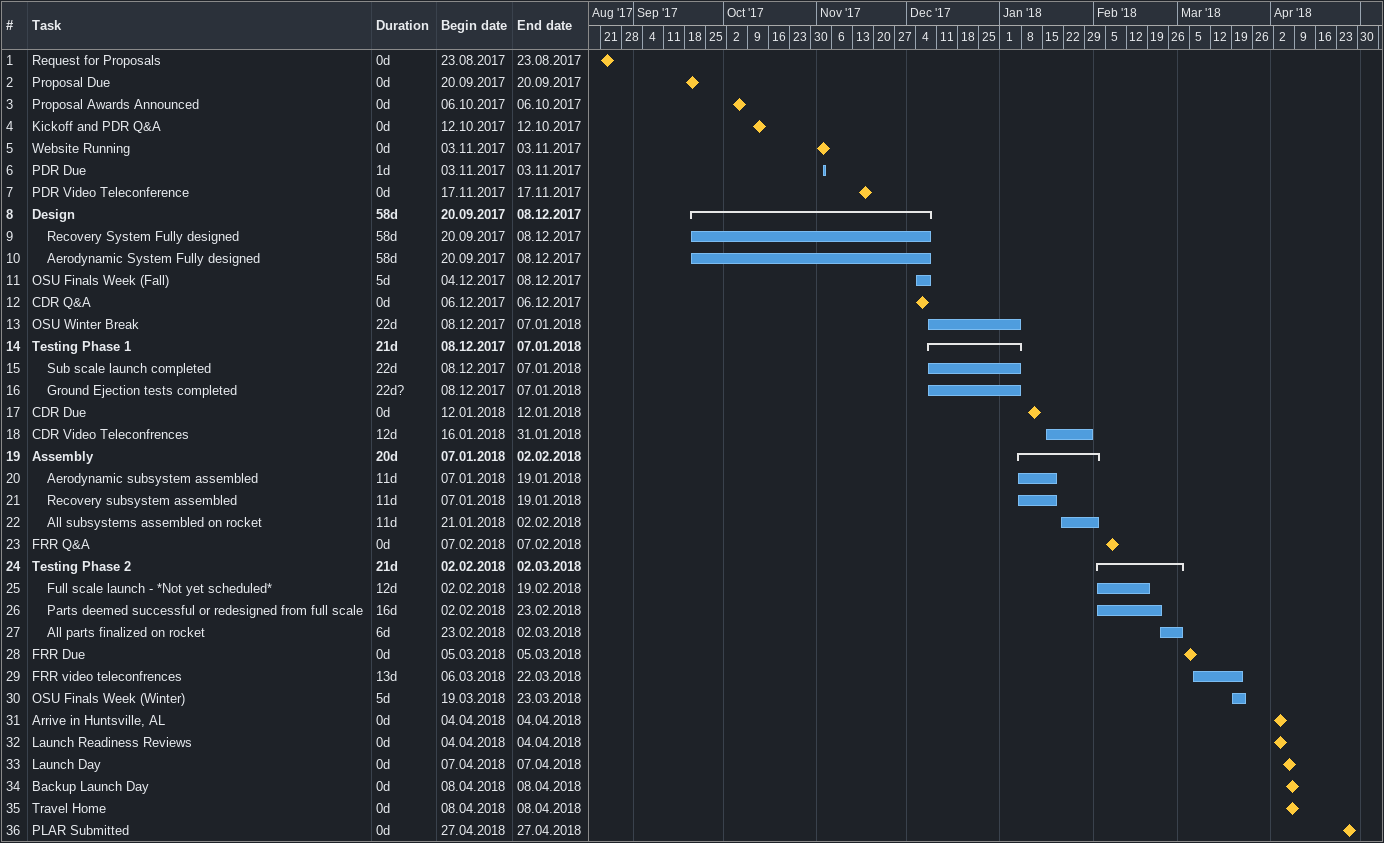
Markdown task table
| ID | Level | Task | Duration | Start | Finish |
|---|---|---|---|---|---|
| 1 | 1 | Request for Proposals | 0d | 2017-08-23 | 2017-08-23 |
| 2 | 1 | Proposal Due | 0d | 2017-09-20 | 2017-09-20 |
| 3 | 1 | Proposal Awards Announced | 0d | 2017-10-06 | 2017-10-06 |
| 4 | 1 | Kickoff and PDR Q&A | 0d | 2017-10-12 | 2017-10-12 |
| 5 | 1 | Website Running | 0d | 2017-11-03 | 2017-11-03 |
| 6 | 1 | PDR Due | 1d | 2017-11-03 | 2017-11-03 |
| 7 | 1 | PDR Video Teleconference | 0d | 2017-11-17 | 2017-11-17 |
| 8 | 1 | **Design** | 58d | 2017-09-20 | 2017-12-08 |
| 9 | 2 | Recovery System Fully designed | 58d | 2017-09-20 | 2017-12-08 |
| 10 | 2 | Aerodynamic System Fully designed | 58d | 2017-09-20 | 2017-12-08 |
| 11 | 1 | OSU Finals Week (Fall) | 5d | 2017-12-04 | 2017-12-08 |
| 12 | 1 | CDR Q&A | 0d | 2017-12-06 | 2017-12-06 |
| 13 | 1 | OSU Winter Break | 22d | 2017-12-08 | 2018-01-07 |
| 14 | 1 | **Testing Phase 1** | 21d | 2017-12-08 | 2018-01-07 |
| 15 | 2 | Sub scale launch completed | 22d | 2017-12-08 | 2018-01-07 |
| 16 | 2 | Ground Ejection tests completed | 22d? | 2017-12-08 | 2018-01-07 |
| 17 | 1 | CDR Due | 0d | 2018-01-12 | 2018-01-12 |
| 18 | 1 | CDR Video Teleconfrences | 12d | 2018-01-16 | 2018-01-31 |
| 19 | 1 | **Assembly** | 20d | 2018-01-07 | 2018-02-02 |
| 20 | 2 | Aerodynamic subsystem assembled | 11d | 2018-01-07 | 2018-01-19 |
| 21 | 2 | Recovery subsystem assembled | 11d | 2018-01-07 | 2018-01-19 |
| 22 | 2 | All subsystems assembled on rocket | 11d | 2018-01-21 | 2018-02-02 |
| 23 | 1 | FRR Q&A | 0d | 2018-02-07 | 2018-02-07 |
| 24 | 1 | **Testing Phase 2** | 21d | 2018-02-02 | 2018-03-02 |
| 25 | 2 | Full scale launch - *Not yet scheduled* | 12d | 2018-02-02 | 2018-02-19 |
| 26 | 2 | Parts deemed successful or redesigned from full scale | 16d | 2018-02-02 | 2018-02-23 |
| 27 | 2 | All parts finalized on rocket | 6d | 2018-02-23 | 2018-03-02 |
| 28 | 1 | FRR Due | 0d | 2018-03-05 | 2018-03-05 |
| 29 | 1 | FRR video teleconfrences | 13d | 2018-03-06 | 2018-03-22 |
| 30 | 1 | OSU Finals Week (Winter) | 5d | 2018-03-19 | 2018-03-23 |
| 31 | 1 | Arrive in Huntsville, AL | 0d | 2018-04-04 | 2018-04-04 |
| 32 | 1 | Launch Readiness Reviews | 0d | 2018-04-04 | 2018-04-04 |
| 33 | 1 | Launch Day | 0d | 2018-04-07 | 2018-04-07 |
| 34 | 1 | Backup Launch Day | 0d | 2018-04-08 | 2018-04-08 |
| 35 | 1 | Travel Home | 0d | 2018-04-08 | 2018-04-08 |
| 36 | 1 | PLAR Submitted | 0d | 2018-04-27 | 2018-04-27 |
